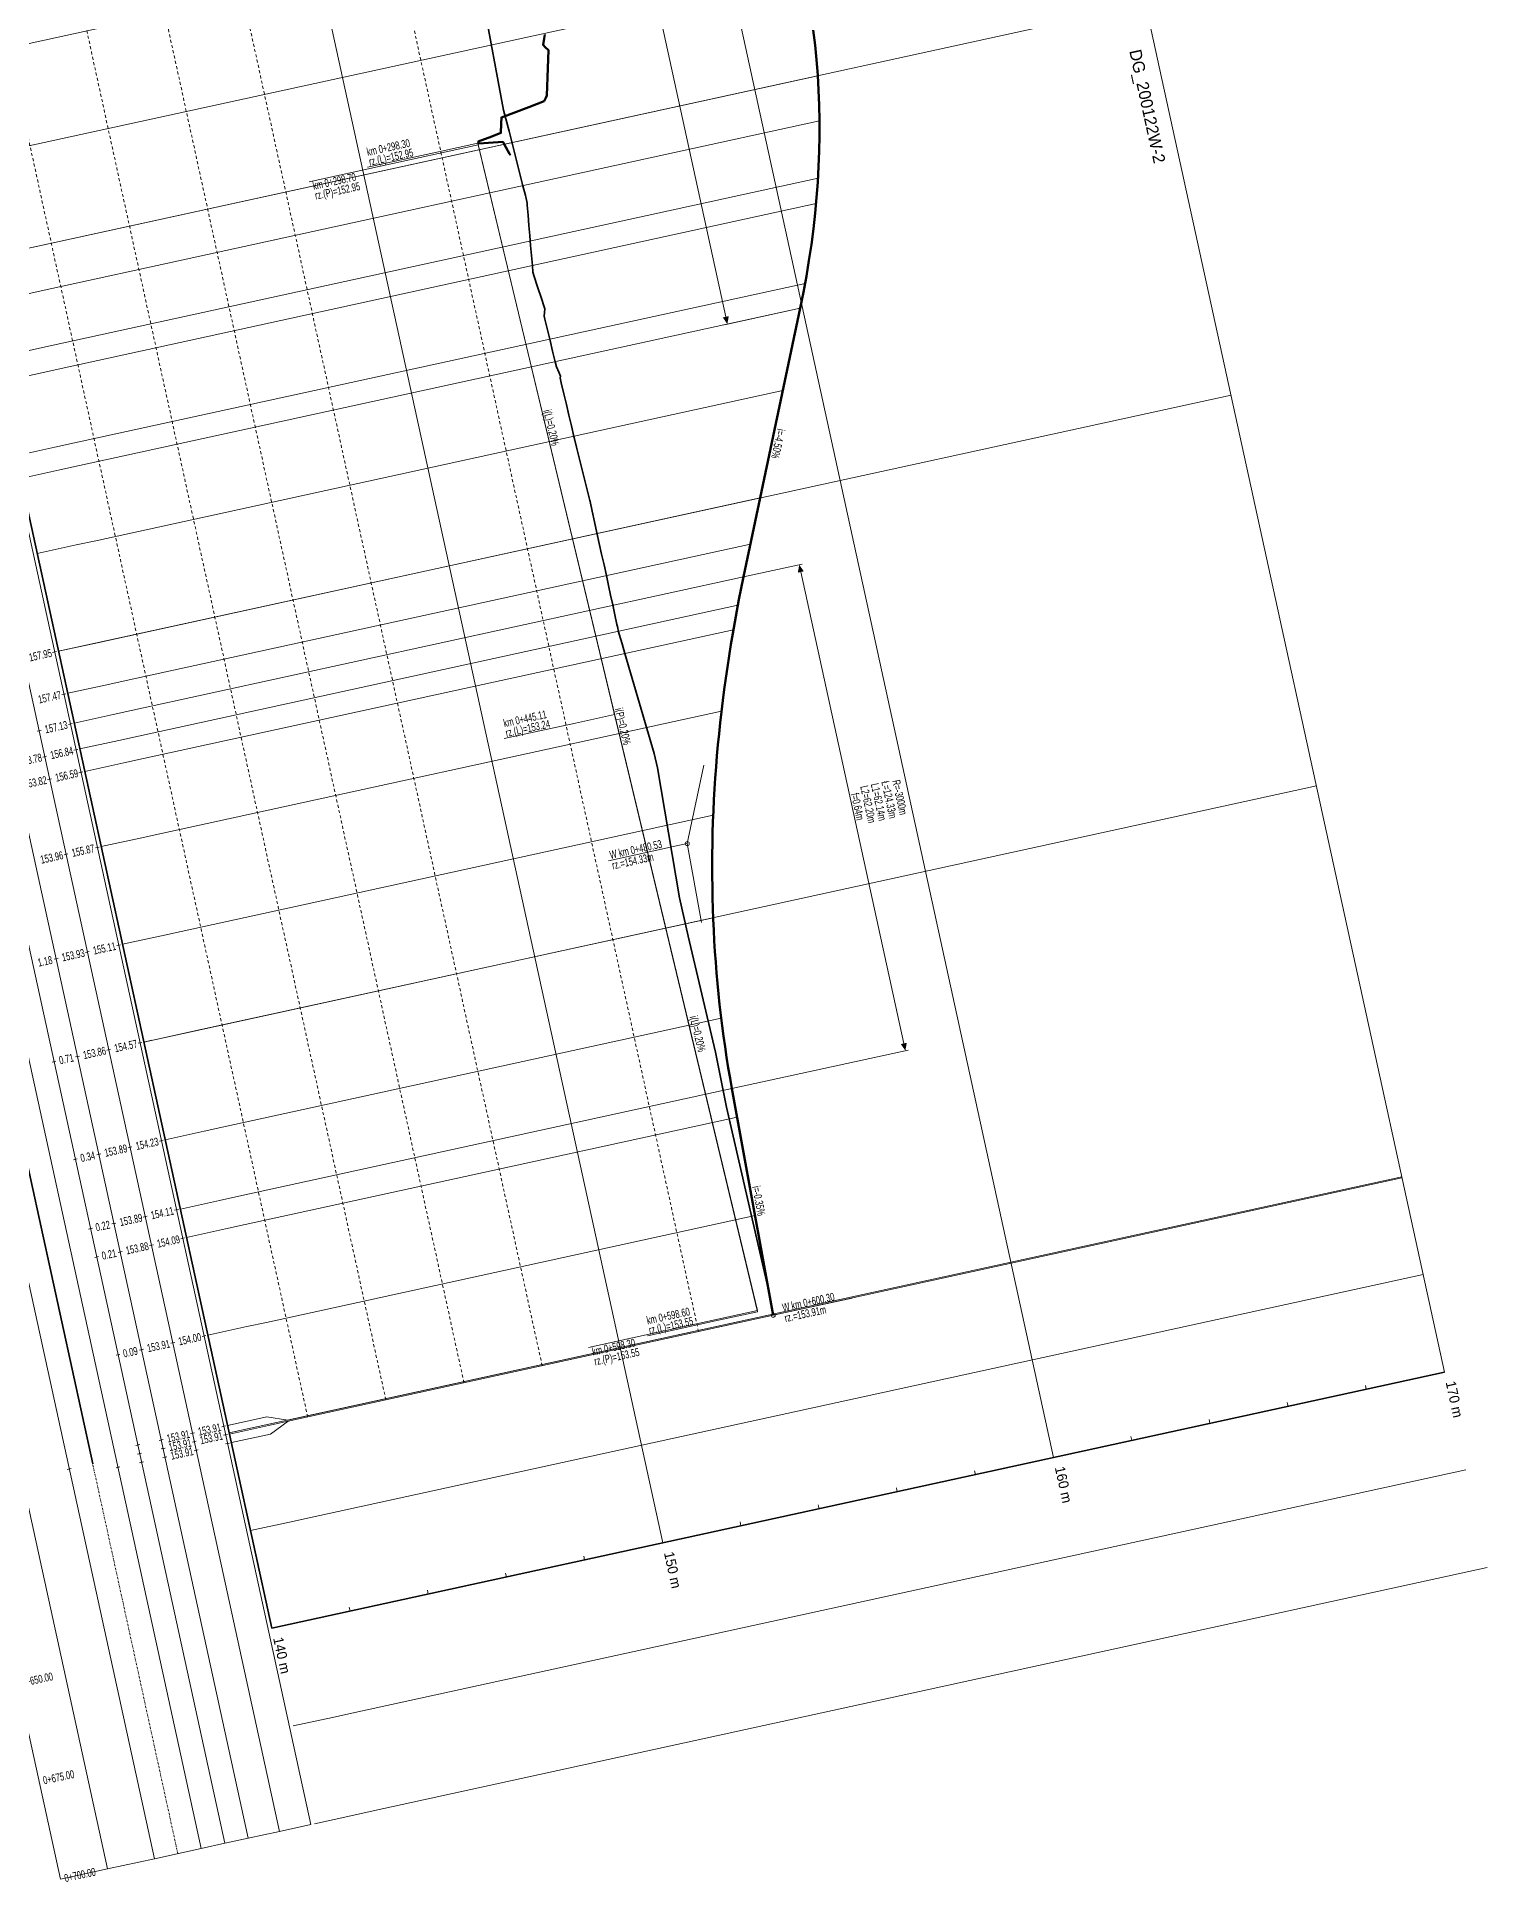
# Model space of a CAD drawing. Header units: metres. Extents: x 8416582 to 8417409, y 5771873 to 5772737.
# Drawn here: x 8417044.1 to 8417406.6, y 5771873.2 to 5772334.4 of the extents above; entities that cross this region are included whole.
import ezdxf
from ezdxf.enums import TextEntityAlignment as Align

# ---------------------------------------------------------------- set-up
doc = ezdxf.new("R2010")
doc.units = ezdxf.units.M
doc.linetypes.add('( Dashdot )', pattern=[1.001, 0.5, -0.25, 0.001, -0.25])
doc.linetypes.add('JIS_02_0.7', pattern=[1.35, 0.75, -0.6])
for name, color, linetype, lineweight in [('AII_D_opisy', 7, 'Continuous', 15), ('AII_D_opisy_grube', 7, 'Continuous', 35), ('AII_D_prof_niweleta_proj', 1, 'Continuous', 60), ('AII_D_prof_przekroje', 7, 'Continuous', 50), ('AII_D_prof_row L', 142, 'Continuous', 15), ('AII_D_prof_row L_linia', 142, 'Continuous', 5), ('AII_D_prof_row L_opis', 142, 'Continuous', 15), ('AII_D_prof_row P', 5, 'Continuous', 15), ('AII_D_prof_row P_linia', 5, 'Continuous', 5), ('AII_D_prof_row P_opis', 5, 'Continuous', 15), ('AII_D_prof_teren_istn', 3, 'Continuous', 35), ('AII_D_Profil_proj', 1, 'Continuous', 15), ('AII_D_Profil_teren istn', 3, 'Continuous', 15), ('PROFIL_linie_odniesienia', 8, 'Continuous', 5), ('PROFIL_osie', 7, 'Continuous', 35), ('PROFIL_ramka', 7, 'Continuous', 15), ('PROFIL_siatka_glowna', 7, 'Continuous', 15), ('PROFIL_siatka_pomocnicza', 9, 'JIS_02_0.7', 15), ('PROFIL_znaczniki', 7, 'Continuous', 5)]:
    doc.layers.add(name, color=color, linetype=linetype, lineweight=lineweight)
doc.layers.add('AII_M_opis', color=1, linetype='Continuous')
doc.layers.add('AII_M_pomoc', color=30, linetype='Continuous', plot=False)
doc.styles.add('Style-cdmsimpl', font='CDMSIMPL.shx')

# ---------------------------------------------------------------- blocks, each defined once
blk = doc.blocks.new('A$C28d39659')
at = {"layer": 'AII_D_opisy', "linetype": 'Continuous'}
for p, q in [((407.78, 264.43), (407.78, 245.04)), ((470.4, 236.26), (470.4, 251.26)), ((594.73, 206.12), (594.73, 251.26))]:
    blk.add_line(p, q, dxfattribs=at)
at = {"layer": 'AII_D_opisy', "color": 7, "linetype": 'Continuous', "lineweight": 5}
for p, q in [((652.3, 206.11), (652.3, 224.31)), ((514.29, 216.51), (532.53, 208.3)), ((532.53, 208.3), (552.52, 207.6)), ((532.53, 208.3), (532.53, 206.3)), ((532.53, 206.3), (532.53, 188.1)), ((652.3, 204.11), (652.3, 206.11))]:
    blk.add_line(p, q, dxfattribs=at)
at = {"layer": 'AII_D_opisy', "linetype": 'Continuous', "flags": 128}
for points in [[(472.24, 250.51), (592.88, 250.51)], [(234.1, 245.79), (405.93, 245.79)]]:
    blk.add_lwpolyline(points, dxfattribs=at)
at = {"layer": 'AII_D_opisy', "color": 8, "linetype": '( Dashdot )', "lineweight": 5, "flags": 128}
blk.add_lwpolyline([(52, 30), (752, 30)], dxfattribs=at)
at = {"layer": 'AII_D_opisy', "color": 7, "lineweight": 5}
for centre in [(532.53, 208.3), (652.3, 204.11)]:
    blk.add_circle(centre, 0.5, dxfattribs=at)
at = {"layer": 'AII_D_opisy', "linetype": 'Continuous'}
blk.add_solid([(470.4, 250.51), (472.24, 249.74), (472.24, 251.27)], dxfattribs=at)
at = {"layer": 'AII_D_opisy', "linetype": 'Continuous', "extrusion": (0, 0, -1)}
for points in [[(-594.73, 250.51), (-592.88, 251.27), (-592.88, 249.74)], [(-407.78, 245.79), (-405.93, 246.55), (-405.93, 245.02)]]:
    blk.add_solid(points, dxfattribs=at)
at = {"layer": 'AII_D_opisy_grube', "color": 8, "flags": 128}
blk.add_lwpolyline([(52, 30), (58.26, 30), (58.26, 30), (83.26, 33), (83.26, 33), (174.24, 33), (174.24, 33), (199.24, 30), (199.24, 30), (363.09, 30), (363.09, 30), (383.09, 27), (383.09, 27), (462.76, 27), (462.76, 27), (482.76, 30), (482.76, 30), (652.3, 30)], dxfattribs=at)
at = {"layer": 'AII_D_prof_niweleta_proj'}
for p, q in [((407.78, 264.43), (470.4, 236.26)), ((594.73, 206.12), (652.3, 204.11))]:
    blk.add_line(p, q, dxfattribs=at)
at = {"layer": 'AII_D_prof_niweleta_proj', "linetype": 'Continuous', "flags": 128}
for points in [[(340.56, 282.43), (344.3, 282.08), (348.03, 281.64), (351.77, 281.13), (355.5, 280.54), (359.24, 279.88), (362.97, 279.15), (366.71, 278.34), (370.44, 277.45), (374.18, 276.48), (377.91, 275.45), (381.65, 274.33), (385.38, 273.14), (389.12, 271.88), (392.85, 270.54), (396.58, 269.12), (400.32, 267.63), (404.05, 266.07), (407.78, 264.43)], [(470.4, 236.26), (473.04, 235.08), (475.68, 233.92), (478.33, 232.79), (480.97, 231.68), (483.62, 230.6), (486.26, 229.54), (488.9, 228.5), (491.55, 227.49), (494.19, 226.5), (496.84, 225.53), (499.48, 224.58), (502.13, 223.66), (504.77, 222.76), (507.42, 221.89), (510.06, 221.04), (512.71, 220.21), (515.35, 219.41), (518, 218.62), (520.64, 217.87), (523.29, 217.13), (525.93, 216.42), (528.58, 215.73), (531.22, 215.07), (533.87, 214.43), (536.52, 213.81), (539.16, 213.22), (541.81, 212.64), (544.45, 212.1), (547.1, 211.57), (549.75, 211.07), (552.39, 210.59), (555.04, 210.14), (557.68, 209.71), (560.33, 209.3), (562.98, 208.92), (565.62, 208.55), (568.27, 208.22), (570.91, 207.9), (573.56, 207.61), (576.21, 207.34), (578.85, 207.1), (581.5, 206.88), (584.14, 206.68), (586.79, 206.51), (589.44, 206.36), (592.08, 206.23), (594.73, 206.12)]]:
    blk.add_lwpolyline(points, dxfattribs=at)
at = {"layer": 'AII_D_prof_przekroje', "ltscale": 4, "flags": 128}
blk.add_lwpolyline([(327.3, 216.69), (328.3, 216.29), (329.8, 215.69), (330.4, 216.09), (331.3, 216.69), (335.7, 215.59), (342.3, 213.94), (342.82, 213.52), (343.6, 212.9), (344.2, 208.84), (345.28, 201.64), (346.78, 201.27), (349.03, 200.7), (349.39, 198.3), (349.93, 194.7), (350.13, 194.7), (350.43, 194.7), (350.79, 197.1), (351.33, 200.7), (351.43, 200.73), (351.58, 200.78), (352.78, 201.14), (354.58, 201.68), (354.68, 201.71), (354.83, 201.75), (354.83, 201.75), (354.83, 201.75)], dxfattribs=at)
at = {"layer": 'AII_D_prof_row L'}
for p, q in [((497.11, 197.39), (650.6, 200.5)), ((350.3, 194.47), (497.11, 197.39))]:
    blk.add_line(p, q, dxfattribs=at)
at = {"layer": 'AII_D_prof_row L_linia'}
for p, q in [((650.6, 200.5), (650.6, 190.5)), ((350.3, 194.47), (350.3, 184.47)), ((497.11, 197.39), (497.11, 187.39)), ((650.6, 190.5), (650.6, 172.3)), ((497.11, 187.39), (497.11, 169.19)), ((350.3, 184.47), (350.3, 166.27))]:
    blk.add_line(p, q, dxfattribs=at)
at = {"layer": 'AII_D_prof_row P'}
blk.add_line((350.7, 194.47), (650.3, 200.51), dxfattribs=at)
at = {"layer": 'AII_D_prof_row P_linia'}
for p, q in [((650.3, 200.51), (650.3, 175.51)), ((350.7, 194.47), (350.7, 169.47)), ((650.3, 175.51), (650.3, 157.31)), ((350.7, 169.47), (350.7, 151.27))]:
    blk.add_line(p, q, dxfattribs=at)
at = {"layer": 'AII_D_prof_teren_istn', "flags": 128}
blk.add_lwpolyline([(315.8, 203.41), (343.62, 202.53), (349.02, 202.77), (363.09, 203.25), (365.59, 203.34), (365.99, 203.35), (367.56, 203.31), (368.09, 203.24), (370.59, 202.91), (373.09, 202.59), (375.59, 202.26), (378.09, 201.94), (380.59, 201.61), (383.09, 201.29), (384.74, 201.07), (385.84, 201.18), (388.59, 201.43), (388.84, 201.45), (391.34, 201.7), (394.08, 201.97), (394.32, 201.99), (396.07, 201.47), (396.83, 201.49), (399.58, 201.55), (402.32, 201.61), (405.07, 201.67), (407.82, 201.73), (409.14, 201.76), (410.57, 202.07), (411.61, 202.29), (412.03, 202.07), (413.31, 202.1), (416.06, 202.16), (418.81, 202.21), (421.55, 202.25), (424.3, 202.3), (427.05, 202.33), (427.34, 202.34), (429.79, 202.41), (432.54, 202.49), (435.29, 202.57), (438.04, 202.65), (440.78, 202.73), (443.53, 202.81), (443.81, 202.81), (446.28, 202.82), (449.02, 202.82), (451.77, 202.82), (454.52, 202.82), (457.27, 202.82), (460.01, 202.82), (462.76, 202.82), (465.26, 202.82), (467.76, 202.82), (470.26, 202.81), (472.76, 202.81), (475.26, 202.8), (475.75, 202.8), (477.15, 202.81), (477.76, 202.86), (480.26, 203.03), (482.76, 203.21), (508.78, 205.04), (512.45, 205.02), (545.36, 203.47), (555.18, 203.61), (585, 204.06), (598.97, 203.78), (628.72, 204.13), (645.46, 204.31), (652.3, 204.11)], dxfattribs=at)
at = {"layer": 'PROFIL_linie_odniesienia', "flags": 128}
for points in [[(652.3, 365), (652.3, 80), (654.5, 75), (654.5, 65)], [(677, 365), (677, 80), (677, 75), (677, 65)], [(702, 365), (702, 80), (702, 75), (702, 65)], [(727, 365), (727, 80), (727, 75), (727, 65)], [(752, 365), (752, 80), (752, 75), (752, 65)], [(302, 281.74), (302, 80), (302, 75), (302, 65)], [(327, 283.11), (327, 80), (327, 75), (327, 65)], [(352, 281.1), (352, 80), (352, 75), (352, 65)], [(363.09, 279.12), (363.09, 80), (363.09, 75), (363.09, 65)], [(377, 275.71), (377, 80), (377, 75), (377, 65)], [(383.09, 273.88), (383.09, 80), (383.09, 75), (383.09, 65)], [(402, 266.94), (402, 80), (402, 75), (402, 65)], [(407.78, 264.43), (407.78, 80), (407.78, 75), (407.78, 65)], [(427, 255.78), (427, 80), (427, 75), (427, 65)], [(452, 244.53), (452, 80), (452, 75), (452, 65)], [(462.76, 239.69), (462.76, 80), (462.76, 75), (462.76, 65)], [(470.4, 236.26), (470.4, 80), (470.4, 75), (470.4, 65)], [(477, 233.36), (477, 80), (477, 75), (477, 65)], [(482.76, 230.95), (482.76, 80), (482.76, 75), (482.76, 65)], [(502, 223.71), (502, 80), (502, 75), (502, 65)], [(527, 216.14), (527, 80), (527, 75), (527, 65)], [(552, 210.66), (552, 80), (552, 75), (552, 65)], [(577, 207.27), (577, 80), (577, 75), (577, 65)], [(594.73, 206.12), (594.73, 80), (594.73, 75), (594.73, 65)], [(602, 205.87), (602, 80), (602, 75), (602, 65)], [(627, 204.99), (627, 80), (627, 75), (627, 65)], [(652, 204.12), (652, 80), (650.1, 75), (650.1, 65)], [(652.3, 204.11), (652.3, 80), (652.3, 75), (652.3, 65)]]:
    blk.add_lwpolyline(points, dxfattribs=at)
at = {"layer": 'PROFIL_osie'}
for p, q in [((702, 65), (702, 365)), ((52, 65), (702, 65))]:
    blk.add_line(p, q, dxfattribs=at)
at = {"layer": 'PROFIL_ramka'}
for points in [[(52, 56), (752, 56), (752, 64), (52, 64)], [(52, 48), (752, 48), (752, 56), (52, 56)], [(52, 42), (752, 42), (752, 48), (52, 48)], [(52, 36), (752, 36), (752, 42), (52, 42)], [(52, 24), (752, 24), (752, 36), (52, 36)], [(52, 12), (752, 12), (752, 24), (52, 24)], [(52, 0), (752, 0), (752, 12), (52, 12)]]:
    blk.add_3dface(points, dxfattribs=at)
at = {"layer": 'PROFIL_siatka_glowna'}
for p, q in [((52, 365), (702, 365)), ((52, 365), (702, 365)), ((352, 65), (352, 365)), ((452, 65), (452, 365)), ((552, 65), (552, 365)), ((652, 65), (652, 365)), ((52, 265), (702, 265)), ((52, 165), (702, 165))]:
    blk.add_line(p, q, dxfattribs=at)
at = {"layer": 'PROFIL_siatka_pomocnicza'}
for p, q in [((512.95, 205), (508.24, 205)), ((652.3, 185), (52, 185)), ((652.3, 145), (52, 145)), ((652.3, 125), (52, 125)), ((652.3, 105), (52, 105)), ((652.3, 85), (52, 85))]:
    blk.add_line(p, q, dxfattribs=at)
at = {"layer": 'PROFIL_znaczniki'}
for p, q in [((702, 365), (700, 365)), ((702, 365), (700, 365)), ((702, 345), (701, 345)), ((702, 325), (701, 325)), ((702, 305), (701, 305)), ((702, 285), (701, 285)), ((702, 265), (700, 265)), ((702, 245), (701, 245)), ((702, 225), (701, 225)), ((702, 205), (701, 205)), ((702, 185), (701, 185)), ((702, 165), (700, 165)), ((702, 145), (701, 145)), ((702, 125), (701, 125)), ((702, 105), (701, 105)), ((702, 85), (701, 85)), ((452, 65), (452, 67)), ((552, 65), (552, 67)), ((652, 65), (652, 67)), ((702, 65), (700, 65)), ((702, 65), (702, 67))]:
    blk.add_line(p, q, dxfattribs=at)
at = {"layer": 'PROFIL_znaczniki', "flags": 128}
for points in [[(452, 63.5), (452, 64.5)], [(462.76, 63.5), (462.76, 64.5)], [(470.4, 63.5), (470.4, 64.5)], [(477, 63.5), (477, 64.5)], [(482.76, 63.5), (482.76, 64.5)], [(502, 63.5), (502, 64.5)], [(527, 63.5), (527, 64.5)], [(552, 63.5), (552, 64.5)], [(577, 63.5), (577, 64.5)], [(594.73, 63.5), (594.73, 64.5)], [(602, 63.5), (602, 64.5)], [(627, 63.5), (627, 64.5)], [(650.1, 63.5), (650.1, 64.5)], [(652.3, 63.5), (652.3, 64.5)], [(654.5, 63.5), (654.5, 64.5)], [(470.4, 55.5), (470.4, 56.5)], [(477, 55.5), (477, 56.5)], [(482.76, 55.5), (482.76, 56.5)], [(502, 55.5), (502, 56.5)], [(527, 55.5), (527, 56.5)], [(552, 55.5), (552, 56.5)], [(577, 55.5), (577, 56.5)], [(594.73, 55.5), (594.73, 56.5)], [(602, 55.5), (602, 56.5)], [(627, 55.5), (627, 56.5)], [(650.1, 55.5), (650.1, 56.5)], [(652.3, 55.5), (652.3, 56.5)], [(654.5, 55.5), (654.5, 56.5)], [(527, 47.5), (527, 48.5)], [(552, 47.5), (552, 48.5)], [(577, 47.5), (577, 48.5)], [(594.73, 47.5), (594.73, 48.5)], [(602, 47.5), (602, 48.5)], [(627, 47.5), (627, 48.5)], [(650.1, 47.5), (650.1, 48.5)], [(652.3, 47.5), (652.3, 48.5)], [(654.5, 47.5), (654.5, 48.5)], [(552, 41.5), (552, 42.5)], [(577, 41.5), (577, 42.5)], [(594.73, 41.5), (594.73, 42.5)], [(602, 41.5), (602, 42.5)], [(627, 41.5), (627, 42.5)], [(650.1, 41.5), (650.1, 42.5)], [(652.3, 41.5), (652.3, 42.5)], [(654.5, 41.5), (654.5, 42.5)], [(654.5, 35.5), (654.5, 36.5)], [(652.3, 23.5), (652.3, 24.5)]]:
    blk.add_lwpolyline(points, dxfattribs=at)
at = {"layer": 'AII_D_opisy', "style": 'Style-cdmsimpl'}
for s, p in [('170 m', (704.5, 366)), ('170 m', (704.5, 366)), ('160 m', (704.5, 266)), ('150 m', (704.5, 166)), ('140 m', (704.5, 66))]:
    blk.add_text(s, height=2.5, dxfattribs=at).set_placement(p, align=Align.MIDDLE_LEFT)
blk.add_text('DG_200122W-2', height=3, dxfattribs=at).set_placement((377, 360), align=Align.MIDDLE_CENTER)
at = {"layer": 'AII_D_opisy', "style": 'Style-cdmsimpl', "width": 0.65}
for s, p in [('R=-3000m', (532.56, 261.66)), ('Ł=124.33m', (532.56, 258.96)), ('L1=62.14m', (532.56, 256.26)), ('L2=62.20m', (532.56, 253.56)), ('f=0.64m', (532.56, 250.86))]:
    blk.add_text(s, height=2, dxfattribs=at).set_placement(p, align=Align.CENTER)
at = {"layer": 'AII_D_opisy', "lineweight": 15, "style": 'Style-cdmsimpl', "width": 0.65}
for s, rotation, p in [('i=-4.50%', 335.7769, (439.29, 250.9)), ('i=-0.35%', 357.9955, (623.53, 205.72))]:
    blk.add_text(s, height=2, rotation=rotation, dxfattribs=at).set_placement(p, align=Align.CENTER)
at = {"layer": 'AII_D_opisy', "style": 'Style-cdmsimpl', "width": 0.65}
for s, p in [('1.18', (527, 47)), ('0.71', (552, 47)), ('0.34', (577, 47)), ('0.22', (594.73, 47)), ('0.21', (602, 47)), ('0.09', (627, 47))]:
    blk.add_text(s, height=2, rotation=90, dxfattribs=at).set_placement(p, align=Align.MIDDLE_RIGHT)
for s, p in [('0+650.00', (702, 1)), ('0+675.00', (727, 1)), ('0+700.00', (752, 1))]:
    blk.add_text(s, height=2, rotation=90, dxfattribs=at).set_placement(p, align=Align.MIDDLE_LEFT)
at = {"layer": 'AII_D_prof_row L_opis', "style": 'Style-cdmsimpl', "width": 0.65}
for rotation, p in [(1.1417, (423.7, 196.28)), (1.1575, (579.55, 199.7))]:
    blk.add_text('i(L)=0.20%', height=2, rotation=rotation, dxfattribs=at).set_placement(p, align=Align.CENTER)
for s, p in [('rz.(L)=153.24', (496.86, 169.84)), ('km 0+598.60', (647.85, 172.95)), ('rz.(L)=153.55', (650.35, 172.95)), ('km 0+298.30', (347.55, 166.92)), ('rz.(L)=152.95', (350.05, 166.92)), ('km 0+445.11', (494.36, 169.84))]:
    blk.add_text(s, height=2, rotation=90, dxfattribs=at).set_placement(p)
at = {"layer": 'AII_D_prof_row P_opis', "style": 'Style-cdmsimpl', "width": 0.65}
blk.add_text('i(P)=0.20%', height=2, rotation=1.1545, dxfattribs=at).set_placement((500.49, 197.84), align=Align.CENTER)
for s, p in [('km 0+598.30', (650.55, 157.96)), ('rz.(P)=153.55', (653.05, 157.96)), ('km 0+298.70', (350.95, 151.92)), ('rz.(P)=152.95', (353.45, 151.92))]:
    blk.add_text(s, height=2, rotation=90, dxfattribs=at).set_placement(p, align=Align.TOP_LEFT)
at = {"layer": 'AII_D_Profil_proj', "style": 'Style-cdmsimpl', "width": 0.65}
for s, p in [('W km 0+600.30', (651.95, 206.76)), ('W km 0+480.53', (532.18, 188.75))]:
    blk.add_text(s, height=2, rotation=90, dxfattribs=at).set_placement(p)
for s, p in [('rz.=153.91m', (652.65, 206.76)), ('rz.=154.33m', (532.88, 188.75))]:
    blk.add_text(s, height=2, rotation=90, dxfattribs=at).set_placement(p, align=Align.TOP_LEFT)
for s, p in [('157.95', (452, 63.25)), ('157.47', (462.76, 63.25)), ('157.13', (470.4, 63.25)), ('156.84', (477, 63.25)), ('156.59', (482.76, 63.25)), ('155.87', (502, 63.25)), ('155.11', (527, 63.25)), ('154.57', (552, 63.25)), ('154.23', (577, 63.25)), ('154.11', (594.73, 63.25)), ('154.09', (602, 63.25)), ('154.00', (627, 63.25)), ('153.91', (650.1, 63.25)), ('153.91', (652.3, 63.25))]:
    blk.add_text(s, height=2, rotation=90, dxfattribs=at).set_placement(p, align=Align.MIDDLE_RIGHT)
at = {"layer": 'AII_D_Profil_teren istn', "style": 'Style-cdmsimpl', "width": 0.65}
for s, p in [('153.78', (477, 55.25)), ('153.82', (482.76, 55.25)), ('153.96', (502, 55.25)), ('153.93', (527, 55.25)), ('153.86', (552, 55.25)), ('153.89', (577, 55.25)), ('153.89', (594.73, 55.25)), ('153.88', (602, 55.25)), ('153.91', (627, 55.25)), ('153.91', (650.1, 55.25)), ('153.91', (652.3, 55.25)), ('153.91', (654.5, 55.25))]:
    blk.add_text(s, height=2, rotation=90, dxfattribs=at).set_placement(p, align=Align.MIDDLE_RIGHT)
blk = doc.blocks.new('A$C44c9b803')
at = {"layer": 'AII_M_opis', "color": 1, "lineweight": 25}
blk.add_blockref('A$C28d39659', (0, 0), dxfattribs=at)

msp = doc.modelspace()

# ---------------------------------------------------------------- block references
at = {"layer": 'AII_M_pomoc', "lineweight": 25, "rotation": 282.3200789319986}
msp.add_blockref('A$C44c9b803', (8416889.5951, 5772608.5938), dxfattribs=at)

doc.saveas('drawing.dxf')
